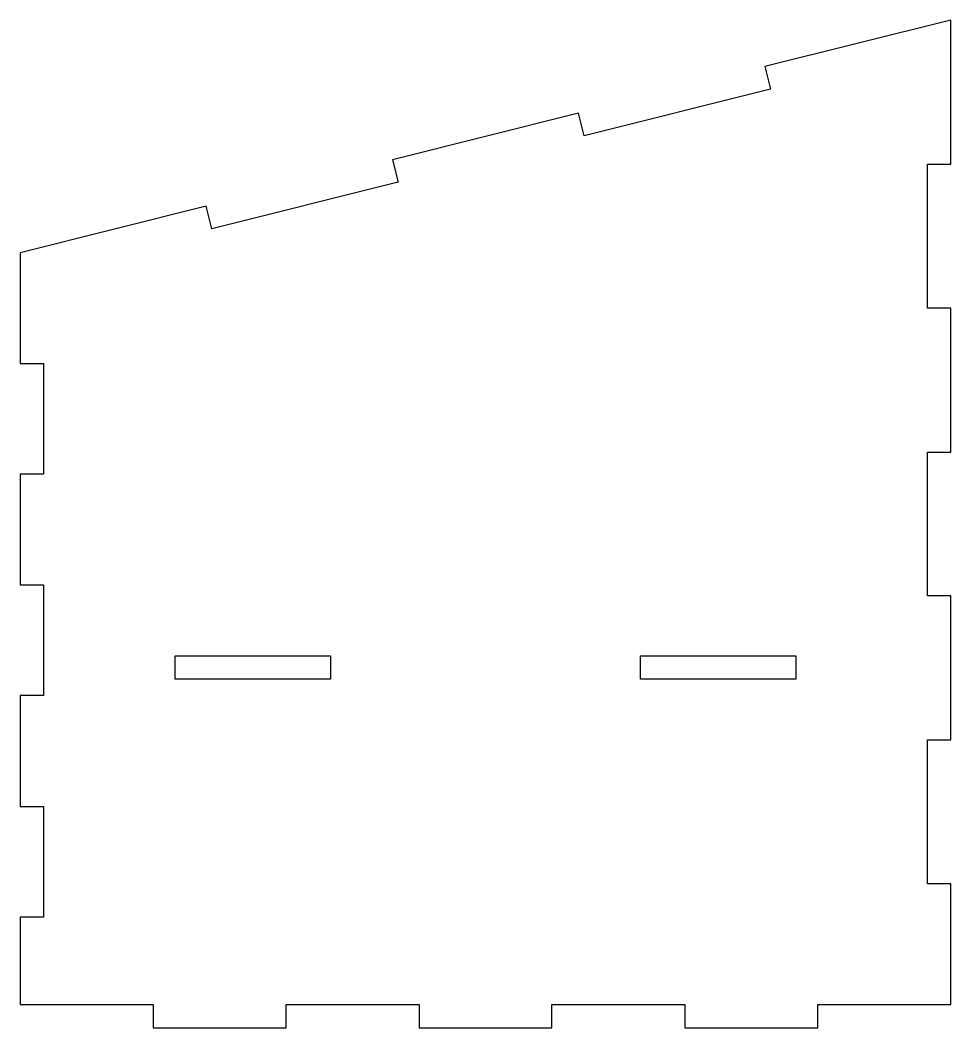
# Model space of a CAD drawing. Header units: inches. Extents: x 0 to 4.72, y 0 to 5.12.
import ezdxf

# ---------------------------------------------------------------- set-up
doc = ezdxf.new("R2010")
doc.units = ezdxf.units.IN
doc.header["$MEASUREMENT"] = 0

msp = doc.modelspace()

# ---------------------------------------------------------------- linework, layer by layer
for points in [[(0, 2.8121), (0, 2.2497), (0.1181, 2.2497), (0.1181, 1.6873), (0, 1.6873), (0, 1.1249), (0.1181, 1.1249), (0.1181, 0.5624), (0, 0.5624), (0, 0.1181), (0.6749, 0.1181), (0.6749, 0), (1.3498, 0), (1.3498, 0.1181), (2.0247, 0.1181), (2.0247, 0), (2.6997, 0), (2.6997, 0.1181), (3.3746, 0.1181), (3.3746, 0), (4.0495, 0), (4.0495, 0.1181), (4.7244, 0.1181), (4.7244, 0.7312), (4.6063, 0.7312), (4.6063, 1.4623), (4.7244, 1.4623), (4.7244, 2.1935), (4.6063, 2.1935), (4.6063, 2.9246), (4.7244, 2.9246), (4.7244, 3.6558), (4.6063, 3.6558), (4.6063, 4.387), (4.7244, 4.387), (4.7244, 5.1181), (3.7795, 4.8819), (3.8082, 4.7673), (2.8633, 4.5311), (2.8346, 4.6457), (1.8898, 4.4094), (1.9184, 4.2949), (0.9735, 4.0586), (0.9449, 4.1732), (0, 3.937), (0, 3.3746), (0.1181, 3.3746), (0.1181, 2.8121)], [(1.5748, 1.8898), (1.5748, 1.7717), (0.7874, 1.7717), (0.7874, 1.8898)], [(3.937, 1.8898), (3.937, 1.7717), (3.1496, 1.7717), (3.1496, 1.8898)]]:
    msp.add_lwpolyline(points, close=True)

doc.saveas('drawing.dxf')
